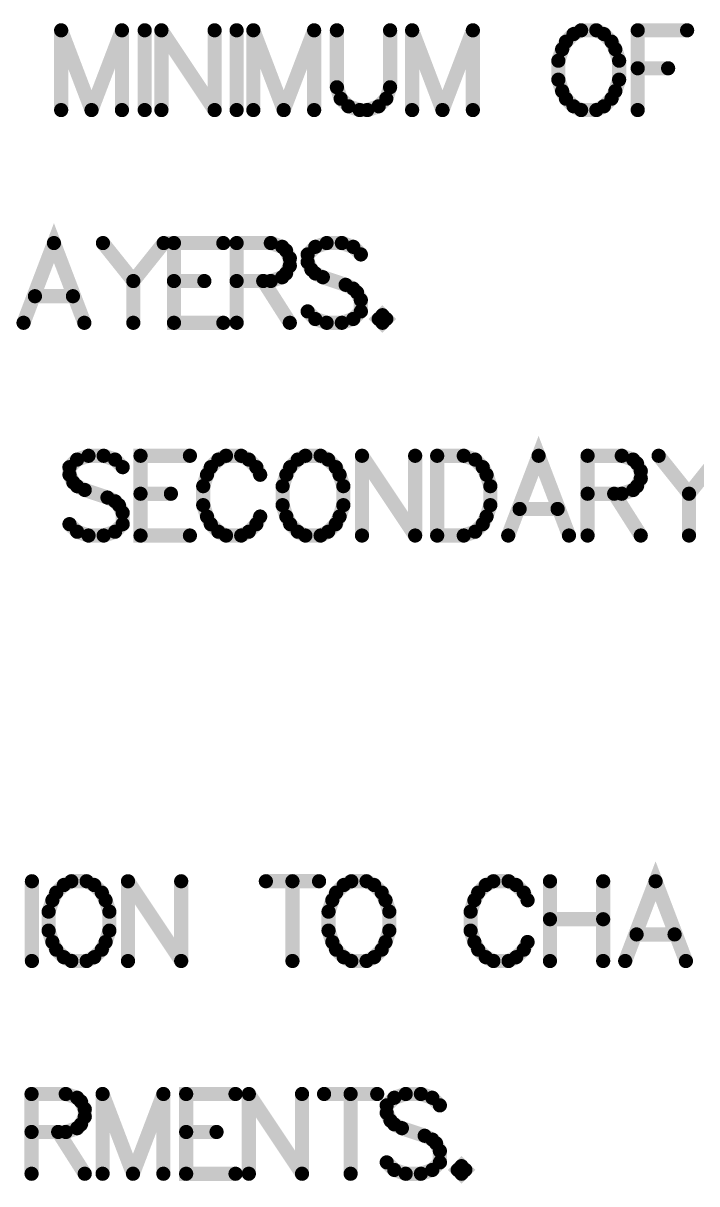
# Model space of a CAD drawing. Extents: x -9.8 to 23.3, y -7.1 to 14.3.
# Drawn here: x -3.552 to -3.077, y 5.683 to 6.501 of the extents above; entities that cross this region are included whole.
import ezdxf

# ---------------------------------------------------------------- set-up
doc = ezdxf.new("R2010")
doc.units = 0
doc.layers.add('2D_LINE_00', color=1, linetype='CONTINUOUS')

# ---------------------------------------------------------------- blocks, each defined once
blk = doc.blocks.new('SMOOTH_0$01')
at = {"const_width": 0.005}
blk.add_lwpolyline([(-0.0025, 0, 1), (0.0025, 0, 1)], format="xyb", close=True, dxfattribs=at)
blk = doc.blocks.new('DRAWING_1065')
at = {"layer": '2D_LINE_00', "const_width": 0.01}
blk.add_lwpolyline([(0, 0), (0, -0.05624)], dxfattribs=at)
at = {"layer": '2D_LINE_00'}
for p in [(0, 0), (0, -0.05624)]:
    blk.add_blockref('SMOOTH_0$01', p, dxfattribs=at)
blk = doc.blocks.new('DRAWING_1066')
at = {"layer": '2D_LINE_00', "const_width": 0.01}
blk.add_lwpolyline([(0, 0), (0.02411, 0), (0.03214, -0.00268), (0.03482, -0.00536), (0.0375, -0.01071), (0.0375, -0.01607), (0.03482, -0.02143), (0.03214, -0.0241), (0.02411, -0.02678), (0, -0.02678)], dxfattribs=at)
at = {"layer": '2D_LINE_00'}
for p in [(0, 0), (0.02411, 0), (0.03214, -0.00268), (0.03482, -0.00536), (0.0375, -0.01071), (0.0375, -0.01607), (0, -0.02678), (0.02411, -0.02678), (0.03214, -0.0241), (0.03482, -0.02143)]:
    blk.add_blockref('SMOOTH_0$01', p, dxfattribs=at)
blk = doc.blocks.new('DRAWING_1067')
at = {"layer": '2D_LINE_00', "const_width": 0.01}
blk.add_lwpolyline([(0, 0), (0.01875, -0.02946)], dxfattribs=at)
at = {"layer": '2D_LINE_00'}
for p in [(0, 0), (0.01875, -0.02946)]:
    blk.add_blockref('SMOOTH_0$01', p, dxfattribs=at)
blk = doc.blocks.new('DRAWING_1068')
at = {"layer": '2D_LINE_00', "const_width": 0.01}
blk.add_lwpolyline([(0, 0), (0, -0.05624)], dxfattribs=at)
at = {"layer": '2D_LINE_00'}
for p in [(0, 0), (0, -0.05624)]:
    blk.add_blockref('SMOOTH_0$01', p, dxfattribs=at)
blk = doc.blocks.new('DRAWING_1069')
at = {"layer": '2D_LINE_00', "const_width": 0.01}
blk.add_lwpolyline([(0, 0), (0.02143, -0.05624)], dxfattribs=at)
at = {"layer": '2D_LINE_00'}
for p in [(0, 0), (0.02143, -0.05624)]:
    blk.add_blockref('SMOOTH_0$01', p, dxfattribs=at)
blk = doc.blocks.new('DRAWING_1070')
at = {"layer": '2D_LINE_00', "const_width": 0.01}
blk.add_lwpolyline([(0, 0), (-0.02142, -0.05624)], dxfattribs=at)
at = {"layer": '2D_LINE_00'}
for p in [(0, 0), (-0.02142, -0.05624)]:
    blk.add_blockref('SMOOTH_0$01', p, dxfattribs=at)
blk = doc.blocks.new('DRAWING_1071')
at = {"layer": '2D_LINE_00', "const_width": 0.01}
blk.add_lwpolyline([(0, 0), (0, -0.05624)], dxfattribs=at)
at = {"layer": '2D_LINE_00'}
for p in [(0, 0), (0, -0.05624)]:
    blk.add_blockref('SMOOTH_0$01', p, dxfattribs=at)
blk = doc.blocks.new('DRAWING_1072')
at = {"layer": '2D_LINE_00', "const_width": 0.01}
blk.add_lwpolyline([(0, 0), (-0.03481, 0), (-0.03481, -0.05624), (0, -0.05624)], dxfattribs=at)
at = {"layer": '2D_LINE_00'}
for p in [(-0.03481, 0), (0, 0), (-0.03481, -0.05624), (0, -0.05624)]:
    blk.add_blockref('SMOOTH_0$01', p, dxfattribs=at)
blk = doc.blocks.new('DRAWING_1073')
at = {"layer": '2D_LINE_00', "const_width": 0.01}
blk.add_lwpolyline([(0, 0), (0.02142, 0)], dxfattribs=at)
at = {"layer": '2D_LINE_00'}
for p in [(0, 0), (0.02142, 0)]:
    blk.add_blockref('SMOOTH_0$01', p, dxfattribs=at)
blk = doc.blocks.new('DRAWING_1074')
at = {"layer": '2D_LINE_00', "const_width": 0.01}
blk.add_lwpolyline([(0, 0), (0, -0.05624)], dxfattribs=at)
at = {"layer": '2D_LINE_00'}
for p in [(0, 0), (0, -0.05624)]:
    blk.add_blockref('SMOOTH_0$01', p, dxfattribs=at)
blk = doc.blocks.new('DRAWING_1075')
at = {"layer": '2D_LINE_00', "const_width": 0.01}
blk.add_lwpolyline([(0, 0), (0.03749, -0.05624)], dxfattribs=at)
at = {"layer": '2D_LINE_00'}
for p in [(0, 0), (0.03749, -0.05624)]:
    blk.add_blockref('SMOOTH_0$01', p, dxfattribs=at)
blk = doc.blocks.new('DRAWING_1076')
at = {"layer": '2D_LINE_00', "const_width": 0.01}
blk.add_lwpolyline([(0, 0), (0, -0.05624)], dxfattribs=at)
at = {"layer": '2D_LINE_00'}
for p in [(0, 0), (0, -0.05624)]:
    blk.add_blockref('SMOOTH_0$01', p, dxfattribs=at)
blk = doc.blocks.new('DRAWING_1077')
at = {"layer": '2D_LINE_00', "const_width": 0.01}
blk.add_lwpolyline([(0, 0), (0, -0.05624)], dxfattribs=at)
at = {"layer": '2D_LINE_00'}
for p in [(0, 0), (0, -0.05624)]:
    blk.add_blockref('SMOOTH_0$01', p, dxfattribs=at)
blk = doc.blocks.new('DRAWING_1078')
at = {"layer": '2D_LINE_00', "const_width": 0.01}
blk.add_lwpolyline([(0, 0), (0.03749, 0)], dxfattribs=at)
at = {"layer": '2D_LINE_00'}
for p in [(0, 0), (0.03749, 0)]:
    blk.add_blockref('SMOOTH_0$01', p, dxfattribs=at)
blk = doc.blocks.new('DRAWING_1079')
at = {"layer": '2D_LINE_00', "const_width": 0.01}
blk.add_lwpolyline([(0, 0), (-0.00536, 0.00536), (-0.01339, 0.00804), (-0.0241, 0.00804), (-0.03214, 0.00536), (-0.03749, 0), (-0.03749, -0.00535), (-0.03481, -0.01071), (-0.03214, -0.01339), (-0.02678, -0.01606), (-0.01071, -0.02142), (-0.00536, -0.0241), (-0.00268, -0.02678), (0, -0.03213), (0, -0.04017), (-0.00536, -0.04552), (-0.01339, -0.0482), (-0.0241, -0.0482), (-0.03214, -0.04552), (-0.03749, -0.04017)], dxfattribs=at)
at = {"layer": '2D_LINE_00'}
for p in [(-0.03214, 0.00536), (-0.0241, 0.00804), (-0.01339, 0.00804), (-0.00536, 0.00536), (-0.03749, 0), (0, 0), (-0.03749, -0.00535), (-0.03481, -0.01071), (-0.03214, -0.01339), (-0.02678, -0.01606), (-0.01071, -0.02142), (-0.00536, -0.0241), (-0.00268, -0.02678), (0, -0.03213), (-0.03749, -0.04017), (-0.03214, -0.04552), (-0.00536, -0.04552), (0, -0.04017), (-0.0241, -0.0482), (-0.01339, -0.0482)]:
    blk.add_blockref('SMOOTH_0$01', p, dxfattribs=at)
blk = doc.blocks.new('DRAWING_1080')
at = {"layer": '2D_LINE_00', "const_width": 0.01}
blk.add_lwpolyline([(0, 0), (-0.00267, -0.00268), (0, -0.00536), (0.00268, -0.00268), (0, 0)], dxfattribs=at)
at = {"layer": '2D_LINE_00'}
for p in [(-0.00267, -0.00268), (0, 0), (0, 0), (0.00268, -0.00268), (0, -0.00536)]:
    blk.add_blockref('SMOOTH_0$01', p, dxfattribs=at)
blk = doc.blocks.new('DRAWING_1269')
at = {"layer": '2D_LINE_00', "const_width": 0.01}
blk.add_lwpolyline([(0, 0), (0, -0.05624)], dxfattribs=at)
at = {"layer": '2D_LINE_00'}
for p in [(0, 0), (0, -0.05624)]:
    blk.add_blockref('SMOOTH_0$01', p, dxfattribs=at)
blk = doc.blocks.new('DRAWING_1270')
at = {"layer": '2D_LINE_00', "const_width": 0.01}
blk.add_lwpolyline([(0, 0), (-0.00535, -0.00268), (-0.01071, -0.00804), (-0.01339, -0.01339), (-0.01607, -0.02143), (-0.01607, -0.03482), (-0.01339, -0.04285), (-0.01071, -0.04821), (-0.00535, -0.05356), (0, -0.05624), (0.01071, -0.05624), (0.01607, -0.05356), (0.02143, -0.04821), (0.0241, -0.04285), (0.02678, -0.03482), (0.02678, -0.02143), (0.0241, -0.01339), (0.02143, -0.00804), (0.01607, -0.00268), (0.01071, 0), (0, 0)], dxfattribs=at)
at = {"layer": '2D_LINE_00'}
for p in [(-0.00535, -0.00268), (0, 0), (0, 0), (0.01071, 0), (0.01607, -0.00268), (-0.01071, -0.00804), (0.02143, -0.00804), (-0.01339, -0.01339), (0.0241, -0.01339), (-0.01607, -0.02143), (0.02678, -0.02143), (-0.01607, -0.03482), (0.02678, -0.03482), (-0.01339, -0.04285), (0.0241, -0.04285), (-0.01071, -0.04821), (-0.00535, -0.05356), (0.01607, -0.05356), (0.02143, -0.04821), (0, -0.05624), (0.01071, -0.05624)]:
    blk.add_blockref('SMOOTH_0$01', p, dxfattribs=at)
blk = doc.blocks.new('DRAWING_1271')
at = {"layer": '2D_LINE_00', "const_width": 0.01}
blk.add_lwpolyline([(0, 0), (0, -0.05624)], dxfattribs=at)
at = {"layer": '2D_LINE_00'}
for p in [(0, 0), (0, -0.05624)]:
    blk.add_blockref('SMOOTH_0$01', p, dxfattribs=at)
blk = doc.blocks.new('DRAWING_1272')
at = {"layer": '2D_LINE_00', "const_width": 0.01}
blk.add_lwpolyline([(0, 0), (0.0375, -0.05624)], dxfattribs=at)
at = {"layer": '2D_LINE_00'}
for p in [(0, 0), (0.0375, -0.05624)]:
    blk.add_blockref('SMOOTH_0$01', p, dxfattribs=at)
blk = doc.blocks.new('DRAWING_1273')
at = {"layer": '2D_LINE_00', "const_width": 0.01}
blk.add_lwpolyline([(0, 0), (0, -0.05624)], dxfattribs=at)
at = {"layer": '2D_LINE_00'}
for p in [(0, 0), (0, -0.05624)]:
    blk.add_blockref('SMOOTH_0$01', p, dxfattribs=at)
blk = doc.blocks.new('DRAWING_1274')
at = {"layer": '2D_LINE_00', "const_width": 0.01}
blk.add_lwpolyline([(0, 0), (0, -0.05624)], dxfattribs=at)
at = {"layer": '2D_LINE_00'}
for p in [(0, 0), (0, -0.05624)]:
    blk.add_blockref('SMOOTH_0$01', p, dxfattribs=at)
blk = doc.blocks.new('DRAWING_1275')
at = {"layer": '2D_LINE_00', "const_width": 0.01}
blk.add_lwpolyline([(0, 0), (0.0375, 0)], dxfattribs=at)
at = {"layer": '2D_LINE_00'}
for p in [(0, 0), (0.0375, 0)]:
    blk.add_blockref('SMOOTH_0$01', p, dxfattribs=at)
blk = doc.blocks.new('DRAWING_1276')
at = {"layer": '2D_LINE_00', "const_width": 0.01}
blk.add_lwpolyline([(0, 0), (-0.00536, -0.00268), (-0.01071, -0.00804), (-0.01339, -0.01339), (-0.01607, -0.02143), (-0.01607, -0.03482), (-0.01339, -0.04285), (-0.01071, -0.04821), (-0.00536, -0.05356), (0, -0.05624), (0.01071, -0.05624), (0.01607, -0.05356), (0.02142, -0.04821), (0.0241, -0.04285), (0.02678, -0.03482), (0.02678, -0.02143), (0.0241, -0.01339), (0.02142, -0.00804), (0.01607, -0.00268), (0.01071, 0), (0, 0)], dxfattribs=at)
at = {"layer": '2D_LINE_00'}
for p in [(-0.00536, -0.00268), (0, 0), (0, 0), (0.01071, 0), (0.01607, -0.00268), (-0.01071, -0.00804), (0.02142, -0.00804), (-0.01339, -0.01339), (0.0241, -0.01339), (-0.01607, -0.02143), (0.02678, -0.02143), (-0.01607, -0.03482), (0.02678, -0.03482), (-0.01339, -0.04285), (0.0241, -0.04285), (-0.01071, -0.04821), (-0.00536, -0.05356), (0.01607, -0.05356), (0.02142, -0.04821), (0, -0.05624), (0.01071, -0.05624)]:
    blk.add_blockref('SMOOTH_0$01', p, dxfattribs=at)
blk = doc.blocks.new('DRAWING_1277')
at = {"layer": '2D_LINE_00', "const_width": 0.01}
blk.add_lwpolyline([(0, 0), (-0.00268, 0.00535), (-0.00803, 0.01071), (-0.01339, 0.01339), (-0.0241, 0.01339), (-0.02946, 0.01071), (-0.03481, 0.00535), (-0.03749, 0), (-0.04017, -0.00804), (-0.04017, -0.02143), (-0.03749, -0.02946), (-0.03481, -0.03482), (-0.02946, -0.04017), (-0.0241, -0.04285), (-0.01339, -0.04285), (-0.00803, -0.04017), (-0.00268, -0.03482), (0, -0.02946)], dxfattribs=at)
at = {"layer": '2D_LINE_00'}
for p in [(-0.0241, 0.01339), (-0.01339, 0.01339), (-0.03481, 0.00535), (-0.02946, 0.01071), (-0.00803, 0.01071), (-0.00268, 0.00535), (-0.03749, 0), (0, 0), (-0.04017, -0.00804), (-0.04017, -0.02143), (-0.03749, -0.02946), (0, -0.02946), (-0.03481, -0.03482), (-0.00268, -0.03482), (-0.02946, -0.04017), (-0.0241, -0.04285), (-0.01339, -0.04285), (-0.00803, -0.04017)]:
    blk.add_blockref('SMOOTH_0$01', p, dxfattribs=at)
blk = doc.blocks.new('DRAWING_1278')
at = {"layer": '2D_LINE_00', "const_width": 0.01}
blk.add_lwpolyline([(0, 0), (0, -0.05624)], dxfattribs=at)
at = {"layer": '2D_LINE_00'}
for p in [(0, 0), (0, -0.05624)]:
    blk.add_blockref('SMOOTH_0$01', p, dxfattribs=at)
blk = doc.blocks.new('DRAWING_1279')
at = {"layer": '2D_LINE_00', "const_width": 0.01}
blk.add_lwpolyline([(0, 0), (0, -0.05624)], dxfattribs=at)
at = {"layer": '2D_LINE_00'}
for p in [(0, 0), (0, -0.05624)]:
    blk.add_blockref('SMOOTH_0$01', p, dxfattribs=at)
blk = doc.blocks.new('DRAWING_1280')
at = {"layer": '2D_LINE_00', "const_width": 0.01}
blk.add_lwpolyline([(0, 0), (0.03749, 0)], dxfattribs=at)
at = {"layer": '2D_LINE_00'}
for p in [(0, 0), (0.03749, 0)]:
    blk.add_blockref('SMOOTH_0$01', p, dxfattribs=at)
blk = doc.blocks.new('DRAWING_1281')
at = {"layer": '2D_LINE_00', "const_width": 0.01}
blk.add_lwpolyline([(0, 0), (-0.02142, 0.05624), (-0.04285, 0)], dxfattribs=at)
at = {"layer": '2D_LINE_00'}
for p in [(-0.02142, 0.05624), (-0.04285, 0), (0, 0)]:
    blk.add_blockref('SMOOTH_0$01', p, dxfattribs=at)
blk = doc.blocks.new('DRAWING_1282')
at = {"layer": '2D_LINE_00', "const_width": 0.01}
blk.add_lwpolyline([(0, 0), (0.02678, 0)], dxfattribs=at)
at = {"layer": '2D_LINE_00'}
for p in [(0, 0), (0.02678, 0)]:
    blk.add_blockref('SMOOTH_0$01', p, dxfattribs=at)
blk = doc.blocks.new('DRAWING_1411')
at = {"layer": '2D_LINE_00', "const_width": 0.01}
blk.add_lwpolyline([(0, 0), (-0.00535, 0.00536), (-0.01338, 0.00804), (-0.0241, 0.00804), (-0.03213, 0.00536), (-0.03749, 0), (-0.03749, -0.00535), (-0.03481, -0.01071), (-0.03213, -0.01339), (-0.02677, -0.01606), (-0.01071, -0.02142), (-0.00535, -0.0241), (-0.00267, -0.02678), (0, -0.03213), (0, -0.04017), (-0.00535, -0.04552), (-0.01338, -0.0482), (-0.0241, -0.0482), (-0.03213, -0.04552), (-0.03749, -0.04017)], dxfattribs=at)
at = {"layer": '2D_LINE_00'}
for p in [(-0.03213, 0.00536), (-0.0241, 0.00804), (-0.01338, 0.00804), (-0.00535, 0.00536), (-0.03749, 0), (0, 0), (-0.03749, -0.00535), (-0.03481, -0.01071), (-0.03213, -0.01339), (-0.02677, -0.01606), (-0.01071, -0.02142), (-0.00535, -0.0241), (-0.00267, -0.02678), (0, -0.03213), (-0.03749, -0.04017), (-0.03213, -0.04552), (-0.00535, -0.04552), (0, -0.04017), (-0.0241, -0.0482), (-0.01338, -0.0482)]:
    blk.add_blockref('SMOOTH_0$01', p, dxfattribs=at)
blk = doc.blocks.new('DRAWING_1412')
at = {"layer": '2D_LINE_00', "const_width": 0.01}
blk.add_lwpolyline([(0, 0), (-0.03482, 0), (-0.03482, -0.05624), (0, -0.05624)], dxfattribs=at)
at = {"layer": '2D_LINE_00'}
for p in [(-0.03482, 0), (0, 0), (-0.03482, -0.05624), (0, -0.05624)]:
    blk.add_blockref('SMOOTH_0$01', p, dxfattribs=at)
blk = doc.blocks.new('DRAWING_1413')
at = {"layer": '2D_LINE_00', "const_width": 0.01}
blk.add_lwpolyline([(0, 0), (0.02143, 0)], dxfattribs=at)
at = {"layer": '2D_LINE_00'}
for p in [(0, 0), (0.02143, 0)]:
    blk.add_blockref('SMOOTH_0$01', p, dxfattribs=at)
blk = doc.blocks.new('DRAWING_1414')
at = {"layer": '2D_LINE_00', "const_width": 0.01}
blk.add_lwpolyline([(0, 0), (-0.00268, 0.00535), (-0.00803, 0.01071), (-0.01339, 0.01339), (-0.0241, 0.01339), (-0.02946, 0.01071), (-0.03482, 0.00535), (-0.03749, 0), (-0.04017, -0.00804), (-0.04017, -0.02143), (-0.03749, -0.02946), (-0.03482, -0.03482), (-0.02946, -0.04017), (-0.0241, -0.04285), (-0.01339, -0.04285), (-0.00803, -0.04017), (-0.00268, -0.03482), (0, -0.02946)], dxfattribs=at)
at = {"layer": '2D_LINE_00'}
for p in [(-0.0241, 0.01339), (-0.01339, 0.01339), (-0.03482, 0.00535), (-0.02946, 0.01071), (-0.00803, 0.01071), (-0.00268, 0.00535), (-0.03749, 0), (0, 0), (-0.04017, -0.00804), (-0.04017, -0.02143), (-0.03749, -0.02946), (0, -0.02946), (-0.03482, -0.03482), (-0.00268, -0.03482), (-0.02946, -0.04017), (-0.0241, -0.04285), (-0.01339, -0.04285), (-0.00803, -0.04017)]:
    blk.add_blockref('SMOOTH_0$01', p, dxfattribs=at)
blk = doc.blocks.new('DRAWING_1415')
at = {"layer": '2D_LINE_00', "const_width": 0.01}
blk.add_lwpolyline([(0, 0), (-0.00536, -0.00268), (-0.01071, -0.00804), (-0.01339, -0.01339), (-0.01607, -0.02143), (-0.01607, -0.03482), (-0.01339, -0.04285), (-0.01071, -0.04821), (-0.00536, -0.05356), (0, -0.05624), (0.01071, -0.05624), (0.01606, -0.05356), (0.02142, -0.04821), (0.0241, -0.04285), (0.02678, -0.03482), (0.02678, -0.02143), (0.0241, -0.01339), (0.02142, -0.00804), (0.01606, -0.00268), (0.01071, 0), (0, 0)], dxfattribs=at)
at = {"layer": '2D_LINE_00'}
for p in [(-0.00536, -0.00268), (0, 0), (0, 0), (0.01071, 0), (0.01606, -0.00268), (-0.01071, -0.00804), (0.02142, -0.00804), (-0.01339, -0.01339), (0.0241, -0.01339), (-0.01607, -0.02143), (0.02678, -0.02143), (-0.01607, -0.03482), (0.02678, -0.03482), (-0.01339, -0.04285), (0.0241, -0.04285), (-0.01071, -0.04821), (-0.00536, -0.05356), (0.01606, -0.05356), (0.02142, -0.04821), (0, -0.05624), (0.01071, -0.05624)]:
    blk.add_blockref('SMOOTH_0$01', p, dxfattribs=at)
blk = doc.blocks.new('DRAWING_1416')
at = {"layer": '2D_LINE_00', "const_width": 0.01}
blk.add_lwpolyline([(0, 0), (0, -0.05624)], dxfattribs=at)
at = {"layer": '2D_LINE_00'}
for p in [(0, 0), (0, -0.05624)]:
    blk.add_blockref('SMOOTH_0$01', p, dxfattribs=at)
blk = doc.blocks.new('DRAWING_1417')
at = {"layer": '2D_LINE_00', "const_width": 0.01}
blk.add_lwpolyline([(0, 0), (0.03749, -0.05624)], dxfattribs=at)
at = {"layer": '2D_LINE_00'}
for p in [(0, 0), (0.03749, -0.05624)]:
    blk.add_blockref('SMOOTH_0$01', p, dxfattribs=at)
blk = doc.blocks.new('DRAWING_1418')
at = {"layer": '2D_LINE_00', "const_width": 0.01}
blk.add_lwpolyline([(0, 0), (0, -0.05624)], dxfattribs=at)
at = {"layer": '2D_LINE_00'}
for p in [(0, 0), (0, -0.05624)]:
    blk.add_blockref('SMOOTH_0$01', p, dxfattribs=at)
blk = doc.blocks.new('DRAWING_1419')
at = {"layer": '2D_LINE_00', "const_width": 0.01}
blk.add_lwpolyline([(0, 0), (0, -0.05624)], dxfattribs=at)
at = {"layer": '2D_LINE_00'}
for p in [(0, 0), (0, -0.05624)]:
    blk.add_blockref('SMOOTH_0$01', p, dxfattribs=at)
blk = doc.blocks.new('DRAWING_1420')
at = {"layer": '2D_LINE_00', "const_width": 0.01}
blk.add_lwpolyline([(0, 0), (0.01875, 0), (0.02678, -0.00268), (0.03214, -0.00804), (0.03482, -0.01339), (0.0375, -0.02143), (0.0375, -0.03482), (0.03482, -0.04285), (0.03214, -0.04821), (0.02678, -0.05356), (0.01875, -0.05624), (0, -0.05624)], dxfattribs=at)
at = {"layer": '2D_LINE_00'}
for p in [(0, 0), (0.01875, 0), (0.02678, -0.00268), (0.03214, -0.00804), (0.03482, -0.01339), (0.0375, -0.02143), (0.0375, -0.03482), (0.03482, -0.04285), (0.02678, -0.05356), (0.03214, -0.04821), (0, -0.05624), (0.01875, -0.05624)]:
    blk.add_blockref('SMOOTH_0$01', p, dxfattribs=at)
blk = doc.blocks.new('DRAWING_1421')
at = {"layer": '2D_LINE_00', "const_width": 0.01}
blk.add_lwpolyline([(0, 0), (-0.02142, 0.05624), (-0.04285, 0)], dxfattribs=at)
at = {"layer": '2D_LINE_00'}
for p in [(-0.02142, 0.05624), (-0.04285, 0), (0, 0)]:
    blk.add_blockref('SMOOTH_0$01', p, dxfattribs=at)
blk = doc.blocks.new('DRAWING_1422')
at = {"layer": '2D_LINE_00', "const_width": 0.01}
blk.add_lwpolyline([(0, 0), (0.02678, 0)], dxfattribs=at)
at = {"layer": '2D_LINE_00'}
for p in [(0, 0), (0.02678, 0)]:
    blk.add_blockref('SMOOTH_0$01', p, dxfattribs=at)
blk = doc.blocks.new('DRAWING_1423')
at = {"layer": '2D_LINE_00', "const_width": 0.01}
blk.add_lwpolyline([(0, 0), (0, -0.05624)], dxfattribs=at)
at = {"layer": '2D_LINE_00'}
for p in [(0, 0), (0, -0.05624)]:
    blk.add_blockref('SMOOTH_0$01', p, dxfattribs=at)
blk = doc.blocks.new('DRAWING_1424')
at = {"layer": '2D_LINE_00', "const_width": 0.01}
blk.add_lwpolyline([(0, 0), (0.0241, 0), (0.03214, -0.00268), (0.03482, -0.00536), (0.03749, -0.01071), (0.03749, -0.01607), (0.03482, -0.02143), (0.03214, -0.0241), (0.0241, -0.02678), (0, -0.02678)], dxfattribs=at)
at = {"layer": '2D_LINE_00'}
for p in [(0, 0), (0.0241, 0), (0.03214, -0.00268), (0.03482, -0.00536), (0.03749, -0.01071), (0.03749, -0.01607), (0, -0.02678), (0.0241, -0.02678), (0.03214, -0.0241), (0.03482, -0.02143)]:
    blk.add_blockref('SMOOTH_0$01', p, dxfattribs=at)
blk = doc.blocks.new('DRAWING_1425')
at = {"layer": '2D_LINE_00', "const_width": 0.01}
blk.add_lwpolyline([(0, 0), (0.01874, -0.02946)], dxfattribs=at)
at = {"layer": '2D_LINE_00'}
for p in [(0, 0), (0.01874, -0.02946)]:
    blk.add_blockref('SMOOTH_0$01', p, dxfattribs=at)
blk = doc.blocks.new('DRAWING_1426')
at = {"layer": '2D_LINE_00', "const_width": 0.01}
blk.add_lwpolyline([(0, 0), (0.02143, -0.02678), (0.02143, -0.05624)], dxfattribs=at)
at = {"layer": '2D_LINE_00'}
for p in [(0, 0), (0.02143, -0.02678), (0.02143, -0.05624)]:
    blk.add_blockref('SMOOTH_0$01', p, dxfattribs=at)
blk = doc.blocks.new('DRAWING_1427')
at = {"layer": '2D_LINE_00', "const_width": 0.01}
blk.add_lwpolyline([(0, 0), (-0.02142, -0.02678)], dxfattribs=at)
at = {"layer": '2D_LINE_00'}
for p in [(0, 0), (-0.02142, -0.02678)]:
    blk.add_blockref('SMOOTH_0$01', p, dxfattribs=at)
blk = doc.blocks.new('DRAWING_1756')
at = {"layer": '2D_LINE_00', "const_width": 0.01}
blk.add_lwpolyline([(0, 0), (-0.02143, 0.05624), (-0.04285, 0)], dxfattribs=at)
at = {"layer": '2D_LINE_00'}
for p in [(-0.02143, 0.05624), (-0.04285, 0), (0, 0)]:
    blk.add_blockref('SMOOTH_0$01', p, dxfattribs=at)
blk = doc.blocks.new('DRAWING_1757')
at = {"layer": '2D_LINE_00', "const_width": 0.01}
blk.add_lwpolyline([(0, 0), (0.02678, 0)], dxfattribs=at)
at = {"layer": '2D_LINE_00'}
for p in [(0, 0), (0.02678, 0)]:
    blk.add_blockref('SMOOTH_0$01', p, dxfattribs=at)
blk = doc.blocks.new('DRAWING_1758')
at = {"layer": '2D_LINE_00', "const_width": 0.01}
blk.add_lwpolyline([(0, 0), (0.02142, -0.02678), (0.02142, -0.05624)], dxfattribs=at)
at = {"layer": '2D_LINE_00'}
for p in [(0, 0), (0.02142, -0.02678), (0.02142, -0.05624)]:
    blk.add_blockref('SMOOTH_0$01', p, dxfattribs=at)
blk = doc.blocks.new('DRAWING_1759')
at = {"layer": '2D_LINE_00', "const_width": 0.01}
blk.add_lwpolyline([(0, 0), (-0.02143, -0.02678)], dxfattribs=at)
at = {"layer": '2D_LINE_00'}
for p in [(0, 0), (-0.02143, -0.02678)]:
    blk.add_blockref('SMOOTH_0$01', p, dxfattribs=at)
blk = doc.blocks.new('DRAWING_1760')
at = {"layer": '2D_LINE_00', "const_width": 0.01}
blk.add_lwpolyline([(0, 0), (-0.03481, 0), (-0.03481, -0.05624), (0, -0.05624)], dxfattribs=at)
at = {"layer": '2D_LINE_00'}
for p in [(-0.03481, 0), (0, 0), (-0.03481, -0.05624), (0, -0.05624)]:
    blk.add_blockref('SMOOTH_0$01', p, dxfattribs=at)
blk = doc.blocks.new('DRAWING_1761')
at = {"layer": '2D_LINE_00', "const_width": 0.01}
blk.add_lwpolyline([(0, 0), (0.02142, 0)], dxfattribs=at)
at = {"layer": '2D_LINE_00'}
for p in [(0, 0), (0.02142, 0)]:
    blk.add_blockref('SMOOTH_0$01', p, dxfattribs=at)
blk = doc.blocks.new('DRAWING_1762')
at = {"layer": '2D_LINE_00', "const_width": 0.01}
blk.add_lwpolyline([(0, 0), (0, -0.05624)], dxfattribs=at)
at = {"layer": '2D_LINE_00'}
for p in [(0, 0), (0, -0.05624)]:
    blk.add_blockref('SMOOTH_0$01', p, dxfattribs=at)
blk = doc.blocks.new('DRAWING_1763')
at = {"layer": '2D_LINE_00', "const_width": 0.01}
blk.add_lwpolyline([(0, 0), (0.0241, 0), (0.03213, -0.00268), (0.03481, -0.00536), (0.03749, -0.01071), (0.03749, -0.01607), (0.03481, -0.02143), (0.03213, -0.0241), (0.0241, -0.02678), (0, -0.02678)], dxfattribs=at)
at = {"layer": '2D_LINE_00'}
for p in [(0, 0), (0.0241, 0), (0.03213, -0.00268), (0.03481, -0.00536), (0.03749, -0.01071), (0.03749, -0.01607), (0, -0.02678), (0.0241, -0.02678), (0.03213, -0.0241), (0.03481, -0.02143)]:
    blk.add_blockref('SMOOTH_0$01', p, dxfattribs=at)
blk = doc.blocks.new('DRAWING_1764')
at = {"layer": '2D_LINE_00', "const_width": 0.01}
blk.add_lwpolyline([(0, 0), (0.01875, -0.02946)], dxfattribs=at)
at = {"layer": '2D_LINE_00'}
for p in [(0, 0), (0.01875, -0.02946)]:
    blk.add_blockref('SMOOTH_0$01', p, dxfattribs=at)
blk = doc.blocks.new('DRAWING_1765')
at = {"layer": '2D_LINE_00', "const_width": 0.01}
blk.add_lwpolyline([(0, 0), (-0.00536, 0.00536), (-0.0134, 0.00804), (-0.02411, 0.00804), (-0.03214, 0.00536), (-0.0375, 0), (-0.0375, -0.00535), (-0.03482, -0.01071), (-0.03214, -0.01339), (-0.02679, -0.01606), (-0.01072, -0.02142), (-0.00536, -0.0241), (-0.00268, -0.02678), (0, -0.03213), (0, -0.04017), (-0.00536, -0.04552), (-0.0134, -0.0482), (-0.02411, -0.0482), (-0.03214, -0.04552), (-0.0375, -0.04017)], dxfattribs=at)
at = {"layer": '2D_LINE_00'}
for p in [(-0.03214, 0.00536), (-0.02411, 0.00804), (-0.0134, 0.00804), (-0.00536, 0.00536), (-0.0375, 0), (0, 0), (-0.0375, -0.00535), (-0.03482, -0.01071), (-0.03214, -0.01339), (-0.02679, -0.01606), (-0.01072, -0.02142), (-0.00536, -0.0241), (-0.00268, -0.02678), (0, -0.03213), (-0.0375, -0.04017), (-0.03214, -0.04552), (-0.00536, -0.04552), (0, -0.04017), (-0.02411, -0.0482), (-0.0134, -0.0482)]:
    blk.add_blockref('SMOOTH_0$01', p, dxfattribs=at)
blk = doc.blocks.new('DRAWING_1766')
at = {"layer": '2D_LINE_00', "const_width": 0.01}
blk.add_lwpolyline([(0, 0), (-0.00268, -0.00268), (0, -0.00536), (0.00268, -0.00268), (0, 0)], dxfattribs=at)
at = {"layer": '2D_LINE_00'}
for p in [(-0.00268, -0.00268), (0, 0), (0, 0), (0.00268, -0.00268), (0, -0.00536)]:
    blk.add_blockref('SMOOTH_0$01', p, dxfattribs=at)
blk = doc.blocks.new('DRAWING_1848')
at = {"layer": '2D_LINE_00', "const_width": 0.01}
blk.add_lwpolyline([(0, 0), (0, -0.05624)], dxfattribs=at)
at = {"layer": '2D_LINE_00'}
for p in [(0, 0), (0, -0.05624)]:
    blk.add_blockref('SMOOTH_0$01', p, dxfattribs=at)
blk = doc.blocks.new('DRAWING_1849')
at = {"layer": '2D_LINE_00', "const_width": 0.01}
blk.add_lwpolyline([(0, 0), (0.02142, -0.05624)], dxfattribs=at)
at = {"layer": '2D_LINE_00'}
for p in [(0, 0), (0.02142, -0.05624)]:
    blk.add_blockref('SMOOTH_0$01', p, dxfattribs=at)
blk = doc.blocks.new('DRAWING_1850')
at = {"layer": '2D_LINE_00', "const_width": 0.01}
blk.add_lwpolyline([(0, 0), (-0.02143, -0.05624)], dxfattribs=at)
at = {"layer": '2D_LINE_00'}
for p in [(0, 0), (-0.02143, -0.05624)]:
    blk.add_blockref('SMOOTH_0$01', p, dxfattribs=at)
blk = doc.blocks.new('DRAWING_1851')
at = {"layer": '2D_LINE_00', "const_width": 0.01}
blk.add_lwpolyline([(0, 0), (0, -0.05624)], dxfattribs=at)
at = {"layer": '2D_LINE_00'}
for p in [(0, 0), (0, -0.05624)]:
    blk.add_blockref('SMOOTH_0$01', p, dxfattribs=at)
blk = doc.blocks.new('DRAWING_1852')
at = {"layer": '2D_LINE_00', "const_width": 0.01}
blk.add_lwpolyline([(0, 0), (0, -0.05624)], dxfattribs=at)
at = {"layer": '2D_LINE_00'}
for p in [(0, 0), (0, -0.05624)]:
    blk.add_blockref('SMOOTH_0$01', p, dxfattribs=at)
blk = doc.blocks.new('DRAWING_1853')
at = {"layer": '2D_LINE_00', "const_width": 0.01}
blk.add_lwpolyline([(0, 0), (0, -0.05624)], dxfattribs=at)
at = {"layer": '2D_LINE_00'}
for p in [(0, 0), (0, -0.05624)]:
    blk.add_blockref('SMOOTH_0$01', p, dxfattribs=at)
blk = doc.blocks.new('DRAWING_1854')
at = {"layer": '2D_LINE_00', "const_width": 0.01}
blk.add_lwpolyline([(0, 0), (0.03749, -0.05624)], dxfattribs=at)
at = {"layer": '2D_LINE_00'}
for p in [(0, 0), (0.03749, -0.05624)]:
    blk.add_blockref('SMOOTH_0$01', p, dxfattribs=at)
blk = doc.blocks.new('DRAWING_1855')
at = {"layer": '2D_LINE_00', "const_width": 0.01}
blk.add_lwpolyline([(0, 0), (0, -0.05624)], dxfattribs=at)
at = {"layer": '2D_LINE_00'}
for p in [(0, 0), (0, -0.05624)]:
    blk.add_blockref('SMOOTH_0$01', p, dxfattribs=at)
blk = doc.blocks.new('DRAWING_1856')
at = {"layer": '2D_LINE_00', "const_width": 0.01}
blk.add_lwpolyline([(0, 0), (0, -0.05624)], dxfattribs=at)
at = {"layer": '2D_LINE_00'}
for p in [(0, 0), (0, -0.05624)]:
    blk.add_blockref('SMOOTH_0$01', p, dxfattribs=at)
blk = doc.blocks.new('DRAWING_1857')
at = {"layer": '2D_LINE_00', "const_width": 0.01}
blk.add_lwpolyline([(0, 0), (0, -0.05624)], dxfattribs=at)
at = {"layer": '2D_LINE_00'}
for p in [(0, 0), (0, -0.05624)]:
    blk.add_blockref('SMOOTH_0$01', p, dxfattribs=at)
blk = doc.blocks.new('DRAWING_1858')
at = {"layer": '2D_LINE_00', "const_width": 0.01}
blk.add_lwpolyline([(0, 0), (0.02142, -0.05624)], dxfattribs=at)
at = {"layer": '2D_LINE_00'}
for p in [(0, 0), (0.02142, -0.05624)]:
    blk.add_blockref('SMOOTH_0$01', p, dxfattribs=at)
blk = doc.blocks.new('DRAWING_1859')
at = {"layer": '2D_LINE_00', "const_width": 0.01}
blk.add_lwpolyline([(0, 0), (-0.02143, -0.05624)], dxfattribs=at)
at = {"layer": '2D_LINE_00'}
for p in [(0, 0), (-0.02143, -0.05624)]:
    blk.add_blockref('SMOOTH_0$01', p, dxfattribs=at)
blk = doc.blocks.new('DRAWING_1860')
at = {"layer": '2D_LINE_00', "const_width": 0.01}
blk.add_lwpolyline([(0, 0), (0, -0.05624)], dxfattribs=at)
at = {"layer": '2D_LINE_00'}
for p in [(0, 0), (0, -0.05624)]:
    blk.add_blockref('SMOOTH_0$01', p, dxfattribs=at)
blk = doc.blocks.new('DRAWING_1861')
at = {"layer": '2D_LINE_00', "const_width": 0.01}
blk.add_lwpolyline([(0, 0), (0, -0.04017), (0.00268, -0.04821), (0.00804, -0.05356), (0.01607, -0.05624), (0.02143, -0.05624), (0.02946, -0.05356), (0.03482, -0.04821), (0.0375, -0.04017), (0.0375, 0)], dxfattribs=at)
at = {"layer": '2D_LINE_00'}
for p in [(0, 0), (0.0375, 0), (0, -0.04017), (0.0375, -0.04017), (0.00268, -0.04821), (0.00804, -0.05356), (0.02946, -0.05356), (0.03482, -0.04821), (0.01607, -0.05624), (0.02143, -0.05624)]:
    blk.add_blockref('SMOOTH_0$01', p, dxfattribs=at)
blk = doc.blocks.new('DRAWING_1862')
at = {"layer": '2D_LINE_00', "const_width": 0.01}
blk.add_lwpolyline([(0, 0), (0, -0.05624)], dxfattribs=at)
at = {"layer": '2D_LINE_00'}
for p in [(0, 0), (0, -0.05624)]:
    blk.add_blockref('SMOOTH_0$01', p, dxfattribs=at)
blk = doc.blocks.new('DRAWING_1863')
at = {"layer": '2D_LINE_00', "const_width": 0.01}
blk.add_lwpolyline([(0, 0), (0.02142, -0.05624)], dxfattribs=at)
at = {"layer": '2D_LINE_00'}
for p in [(0, 0), (0.02142, -0.05624)]:
    blk.add_blockref('SMOOTH_0$01', p, dxfattribs=at)
blk = doc.blocks.new('DRAWING_1864')
at = {"layer": '2D_LINE_00', "const_width": 0.01}
blk.add_lwpolyline([(0, 0), (-0.02143, -0.05624)], dxfattribs=at)
at = {"layer": '2D_LINE_00'}
for p in [(0, 0), (-0.02143, -0.05624)]:
    blk.add_blockref('SMOOTH_0$01', p, dxfattribs=at)
blk = doc.blocks.new('DRAWING_1865')
at = {"layer": '2D_LINE_00', "const_width": 0.01}
blk.add_lwpolyline([(0, 0), (0, -0.05624)], dxfattribs=at)
at = {"layer": '2D_LINE_00'}
for p in [(0, 0), (0, -0.05624)]:
    blk.add_blockref('SMOOTH_0$01', p, dxfattribs=at)
blk = doc.blocks.new('DRAWING_1866')
at = {"layer": '2D_LINE_00', "const_width": 0.01}
blk.add_lwpolyline([(0, 0), (-0.00536, -0.00268), (-0.01071, -0.00804), (-0.01339, -0.01339), (-0.01607, -0.02143), (-0.01607, -0.03482), (-0.01339, -0.04285), (-0.01071, -0.04821), (-0.00536, -0.05356), (0, -0.05624), (0.01071, -0.05624), (0.01607, -0.05356), (0.02142, -0.04821), (0.0241, -0.04285), (0.02678, -0.03482), (0.02678, -0.02143), (0.0241, -0.01339), (0.02142, -0.00804), (0.01607, -0.00268), (0.01071, 0), (0, 0)], dxfattribs=at)
at = {"layer": '2D_LINE_00'}
for p in [(-0.00536, -0.00268), (0, 0), (0, 0), (0.01071, 0), (0.01607, -0.00268), (-0.01071, -0.00804), (0.02142, -0.00804), (-0.01339, -0.01339), (0.0241, -0.01339), (-0.01607, -0.02143), (0.02678, -0.02143), (-0.01607, -0.03482), (0.02678, -0.03482), (-0.01339, -0.04285), (0.0241, -0.04285), (-0.01071, -0.04821), (-0.00536, -0.05356), (0.01607, -0.05356), (0.02142, -0.04821), (0, -0.05624), (0.01071, -0.05624)]:
    blk.add_blockref('SMOOTH_0$01', p, dxfattribs=at)
blk = doc.blocks.new('DRAWING_1867')
at = {"layer": '2D_LINE_00', "const_width": 0.01}
blk.add_lwpolyline([(0, 0), (0, -0.05624)], dxfattribs=at)
at = {"layer": '2D_LINE_00'}
for p in [(0, 0), (0, -0.05624)]:
    blk.add_blockref('SMOOTH_0$01', p, dxfattribs=at)
blk = doc.blocks.new('DRAWING_1868')
at = {"layer": '2D_LINE_00', "const_width": 0.01}
blk.add_lwpolyline([(0, 0), (0.03482, 0)], dxfattribs=at)
at = {"layer": '2D_LINE_00'}
for p in [(0, 0), (0.03482, 0)]:
    blk.add_blockref('SMOOTH_0$01', p, dxfattribs=at)
blk = doc.blocks.new('DRAWING_1869')
at = {"layer": '2D_LINE_00', "const_width": 0.01}
blk.add_lwpolyline([(0, 0), (0.02143, 0)], dxfattribs=at)
at = {"layer": '2D_LINE_00'}
for p in [(0, 0), (0.02143, 0)]:
    blk.add_blockref('SMOOTH_0$01', p, dxfattribs=at)

msp = doc.modelspace()

# ---------------------------------------------------------------- block references
for name, p in [('DRAWING_1848', (-3.52535, 6.49624)), ('DRAWING_1849', (-3.52535, 6.49624)), ('DRAWING_1850', (-3.4825, 6.49624)), ('DRAWING_1851', (-3.4825, 6.49624)), ('DRAWING_1852', (-3.46643, 6.49624)), ('DRAWING_1853', (-3.45465, 6.49624)), ('DRAWING_1854', (-3.45465, 6.49624)), ('DRAWING_1855', (-3.41716, 6.49624)), ('DRAWING_1856', (-3.40162, 6.49624)), ('DRAWING_1857', (-3.38984, 6.49624)), ('DRAWING_1858', (-3.38984, 6.49624)), ('DRAWING_1859', (-3.34699, 6.49624)), ('DRAWING_1860', (-3.34699, 6.49624)), ('DRAWING_1861', (-3.33093, 6.49624)), ('DRAWING_1862', (-3.2779, 6.49624)), ('DRAWING_1863', (-3.2779, 6.49624)), ('DRAWING_1864', (-3.23505, 6.49624)), ('DRAWING_1865', (-3.23505, 6.49624)), ('DRAWING_1866', (-3.15873, 6.49624)), ('DRAWING_1867', (-3.11883, 6.49624)), ('DRAWING_1868', (-3.11883, 6.49624)), ('DRAWING_1869', (-3.11883, 6.46946)), ('DRAWING_1756', (-3.50901, 6.29)), ('DRAWING_1758', (-3.49589, 6.34624)), ('DRAWING_1759', (-3.45304, 6.34624)), ('DRAWING_1760', (-3.411, 6.34624)), ('DRAWING_1762', (-3.40162, 6.34624)), ('DRAWING_1763', (-3.40162, 6.34624)), ('DRAWING_1765', (-3.31405, 6.3382)), ('DRAWING_1761', (-3.44581, 6.31946)), ('DRAWING_1764', (-3.38288, 6.31946)), ('DRAWING_1757', (-3.54383, 6.30875)), ('DRAWING_1766', (-3.29879, 6.29536)), ('DRAWING_1421', (-3.1673, 6.14)), ('DRAWING_1411', (-3.48197, 6.1882)), ('DRAWING_1412', (-3.43456, 6.19624)), ('DRAWING_1414', (-3.38502, 6.18285)), ('DRAWING_1415', (-3.35315, 6.19624)), ('DRAWING_1416', (-3.31325, 6.19624)), ('DRAWING_1417', (-3.31325, 6.19624)), ('DRAWING_1418', (-3.27576, 6.19624)), ('DRAWING_1419', (-3.26023, 6.19624)), ('DRAWING_1420', (-3.26023, 6.19624)), ('DRAWING_1423', (-3.15418, 6.19624)), ('DRAWING_1424', (-3.15418, 6.19624)), ('DRAWING_1426', (-3.1041, 6.19624)), ('DRAWING_1427', (-3.06125, 6.19624)), ('DRAWING_1413', (-3.46938, 6.16946)), ('DRAWING_1425', (-3.13543, 6.16946)), ('DRAWING_1422', (-3.20211, 6.15875)), ('DRAWING_1281', (-3.08482, 5.84)), ('DRAWING_1269', (-3.54597, 5.89624)), ('DRAWING_1270', (-3.51812, 5.89624)), ('DRAWING_1271', (-3.47822, 5.89624)), ('DRAWING_1272', (-3.47822, 5.89624)), ('DRAWING_1273', (-3.44072, 5.89624)), ('DRAWING_1275', (-3.38101, 5.89624)), ('DRAWING_1274', (-3.36226, 5.89624)), ('DRAWING_1276', (-3.32075, 5.89624)), ('DRAWING_1277', (-3.19649, 5.88285)), ('DRAWING_1278', (-3.18069, 5.89624)), ('DRAWING_1279', (-3.1432, 5.89624)), ('DRAWING_1280', (-3.18069, 5.86946)), ('DRAWING_1282', (-3.11963, 5.85875)), ('DRAWING_1065', (-3.54621, 5.74624)), ('DRAWING_1066', (-3.54621, 5.74624)), ('DRAWING_1068', (-3.49613, 5.74624)), ('DRAWING_1069', (-3.49613, 5.74624)), ('DRAWING_1070', (-3.45328, 5.74624)), ('DRAWING_1071', (-3.45328, 5.74624)), ('DRAWING_1072', (-3.4024, 5.74624)), ('DRAWING_1074', (-3.39302, 5.74624)), ('DRAWING_1075', (-3.39302, 5.74624)), ('DRAWING_1076', (-3.35553, 5.74624)), ('DRAWING_1078', (-3.34, 5.74624)), ('DRAWING_1077', (-3.32125, 5.74624)), ('DRAWING_1079', (-3.25832, 5.7382)), ('DRAWING_1067', (-3.52746, 5.71946)), ('DRAWING_1073', (-3.43721, 5.71946)), ('DRAWING_1080', (-3.24306, 5.69536))]:
    msp.add_blockref(name, p)

doc.saveas('drawing.dxf')
